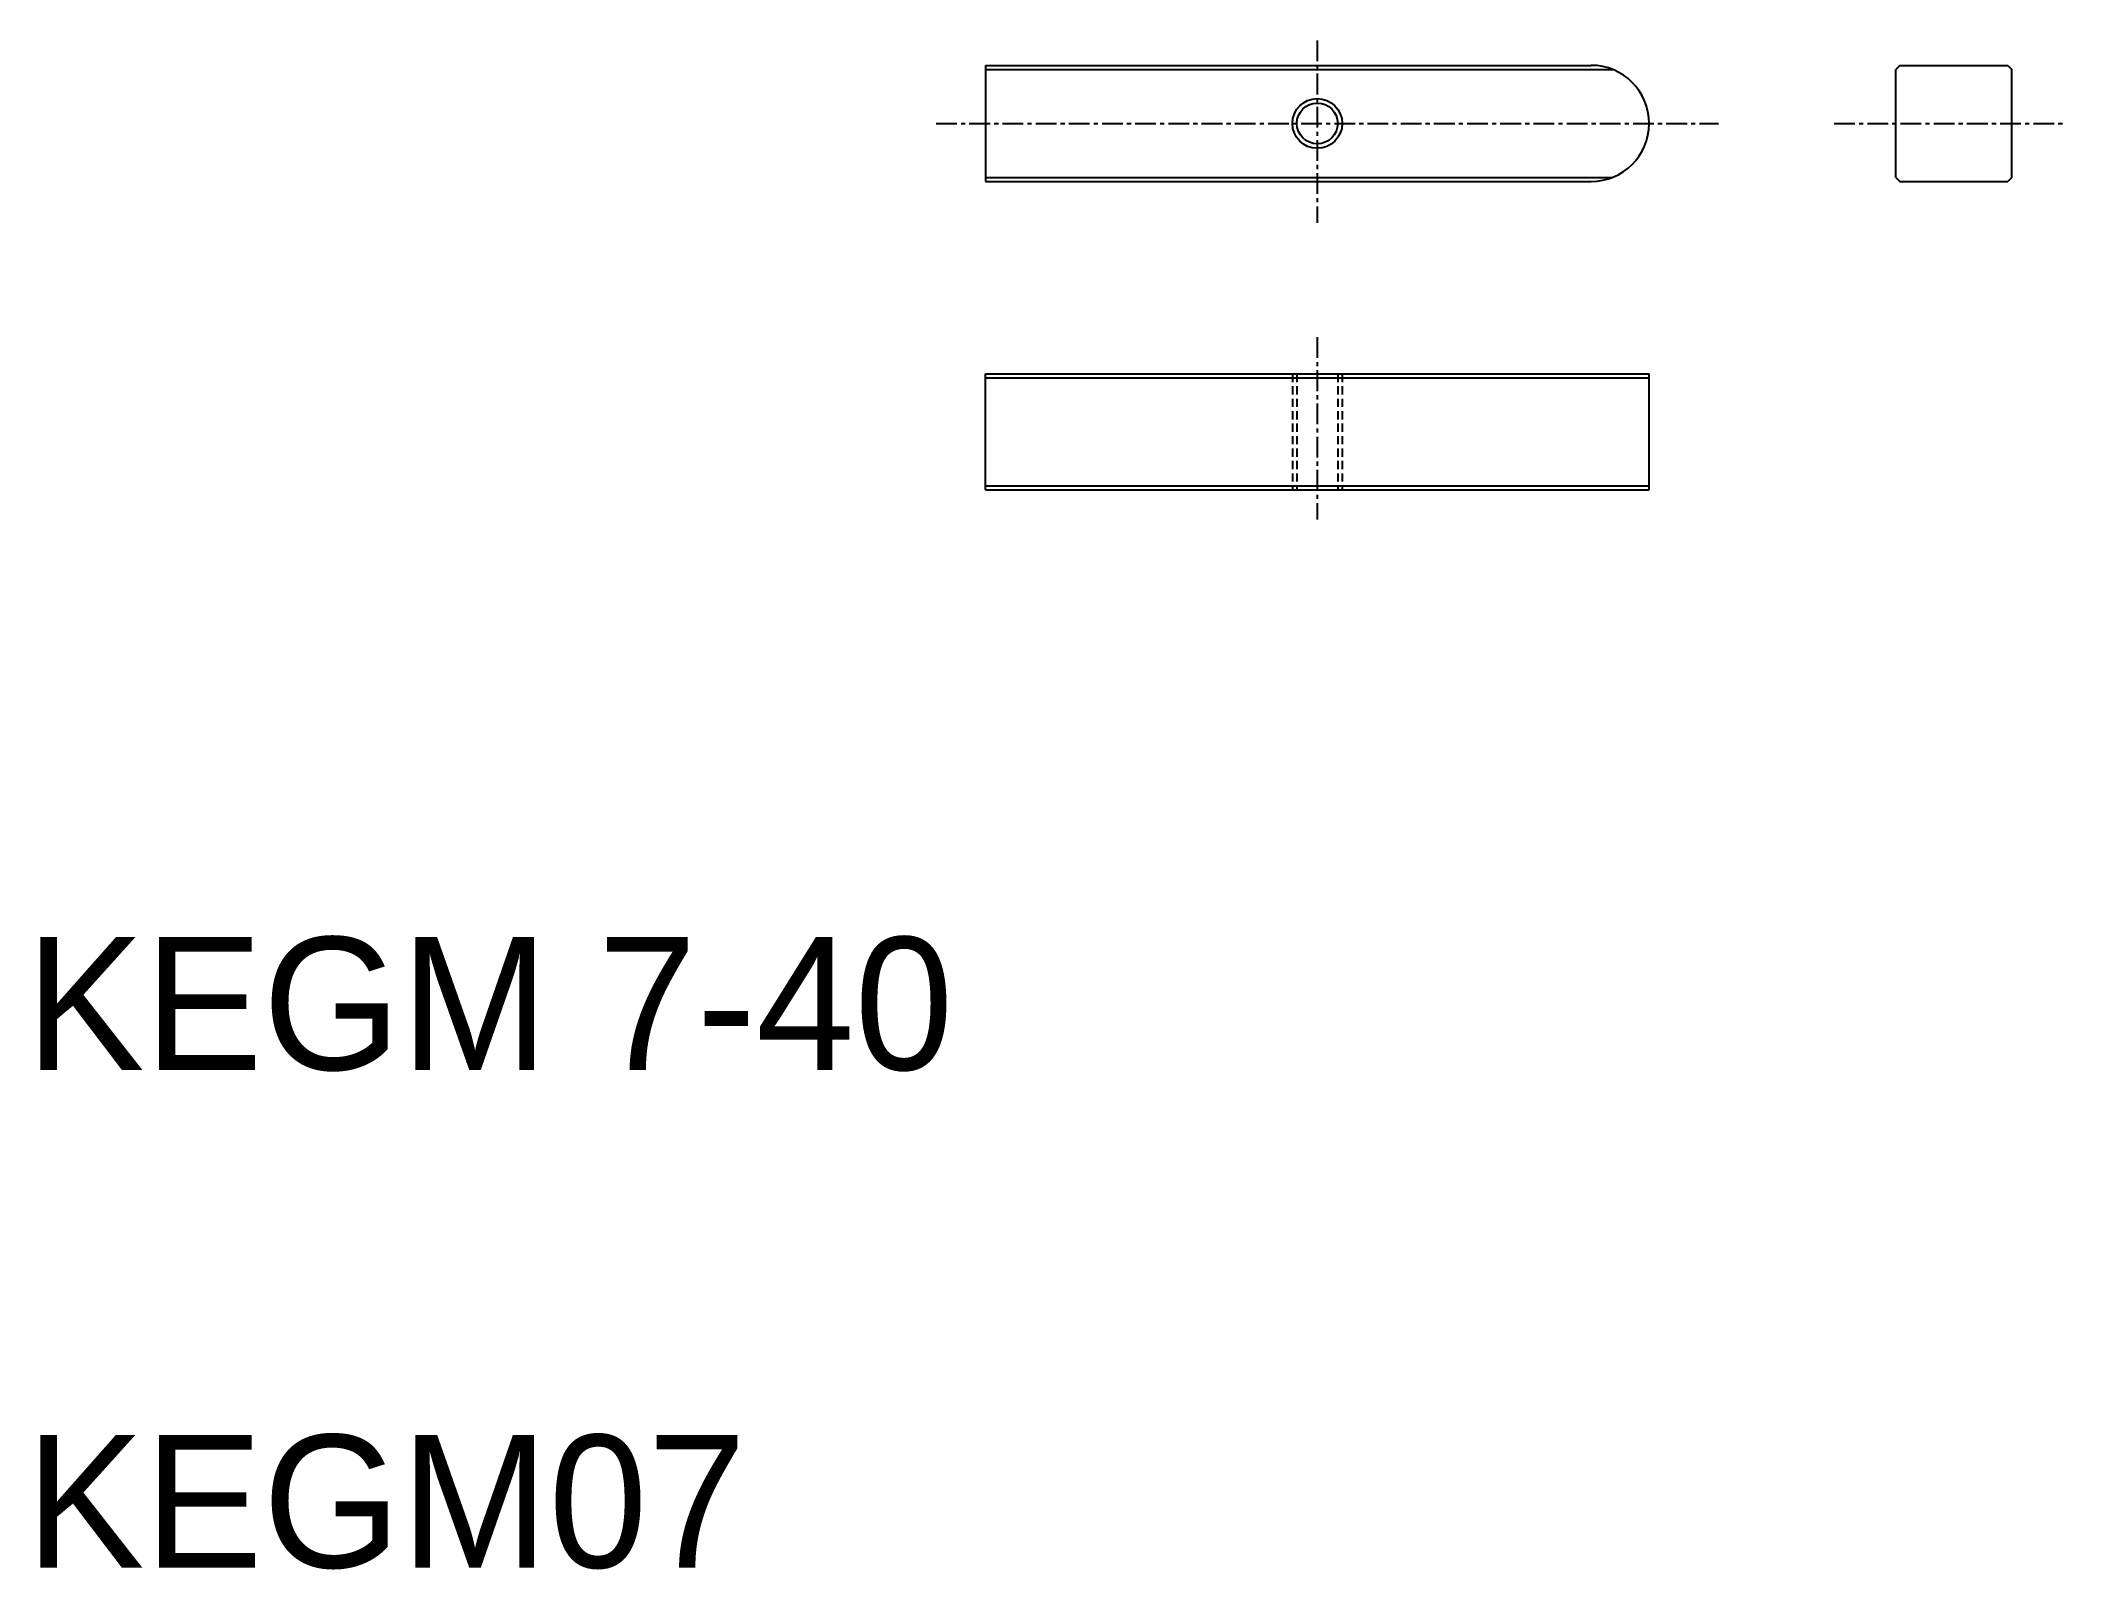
# Model space of a CAD drawing. Extents: x 21 to 143, y 20 to 112.
import ezdxf

# ---------------------------------------------------------------- set-up
doc = ezdxf.new("R2010")
doc.units = 0
doc.linetypes.add('CENTER', pattern=[2, 1.25, -0.25, 0.25, -0.25])
doc.linetypes.add('DASHED', pattern=[0.75, 0.5, -0.25])
doc.layers.get('0').update_dxf_attribs({"linetype": 'CONTINUOUS'})
doc.layers.add('CENTER', color=1, linetype='CENTER')

msp = doc.modelspace()

# ---------------------------------------------------------------- linework, layer by layer
at = {"color": 7, "linetype": 'CONTINUOUS'}
for p, q in [((77.82, 110.54), (114.32, 110.54)), ((77.82, 110.54), (77.82, 103.54)), ((132.93, 110.54), (132.68, 110.29)), ((132.68, 103.79), (132.68, 110.29)), ((132.93, 110.54), (139.43, 110.54)), ((139.43, 110.54), (139.68, 110.29)), ((139.68, 103.79), (139.68, 110.29)), ((132.68, 103.79), (132.93, 103.54)), ((139.68, 103.79), (139.43, 103.54)), ((77.82, 103.54), (114.32, 103.54)), ((132.93, 103.54), (139.43, 103.54)), ((77.82, 91.95), (117.82, 91.95)), ((77.82, 84.95), (77.82, 91.95)), ((117.82, 84.95), (117.82, 91.95)), ((77.82, 84.95), (117.82, 84.95)), ((87.82, 84.95), (87.82, 84.95))]:
    msp.add_line(p, q, dxfattribs=at)
at = {"color": 3, "linetype": 'CONTINUOUS'}
for p, q in [((77.82, 110.29), (115.62, 110.29)), ((77.82, 103.79), (115.62, 103.79)), ((77.82, 91.7), (117.82, 91.7)), ((77.82, 85.2), (117.82, 85.2))]:
    msp.add_line(p, q, dxfattribs=at)
at = {"color": 3, "linetype": 'DASHED'}
for p, q in [((96.32, 91.95), (96.32, 84.95)), ((96.59, 91.95), (96.59, 84.95)), ((99.05, 91.95), (99.05, 84.95)), ((99.32, 91.95), (99.32, 84.95))]:
    msp.add_line(p, q, dxfattribs=at)
at = {"color": 3, "linetype": 'CONTINUOUS'}
msp.add_circle((97.82, 107.04), 1.5, dxfattribs=at)
at = {"color": 7, "linetype": 'CONTINUOUS'}
msp.add_circle((97.82, 107.04), 1.23, dxfattribs=at)
msp.add_arc((114.32, 107.04), 3.5, 270, 90, dxfattribs=at)
at = {"layer": 'CENTER', "color": 1, "linetype": 'CENTER'}
for p, q in [((97.82, 112.04), (97.82, 101.04)), ((74.85, 107.04), (122, 107.04)), ((128.97, 107.04), (142.85, 107.04)), ((97.82, 94.16), (97.82, 83.16))]:
    msp.add_line(p, q, dxfattribs=at)

# ---------------------------------------------------------------- texts
at = {"color": 7, "linetype": 'CONTINUOUS'}
for s, p in [('KEGM 7-40', (20, 50)), ('KEGM07', (20, 20))]:
    msp.add_text(s, height=8, dxfattribs=at).set_placement(p)

doc.saveas('drawing.dxf')
